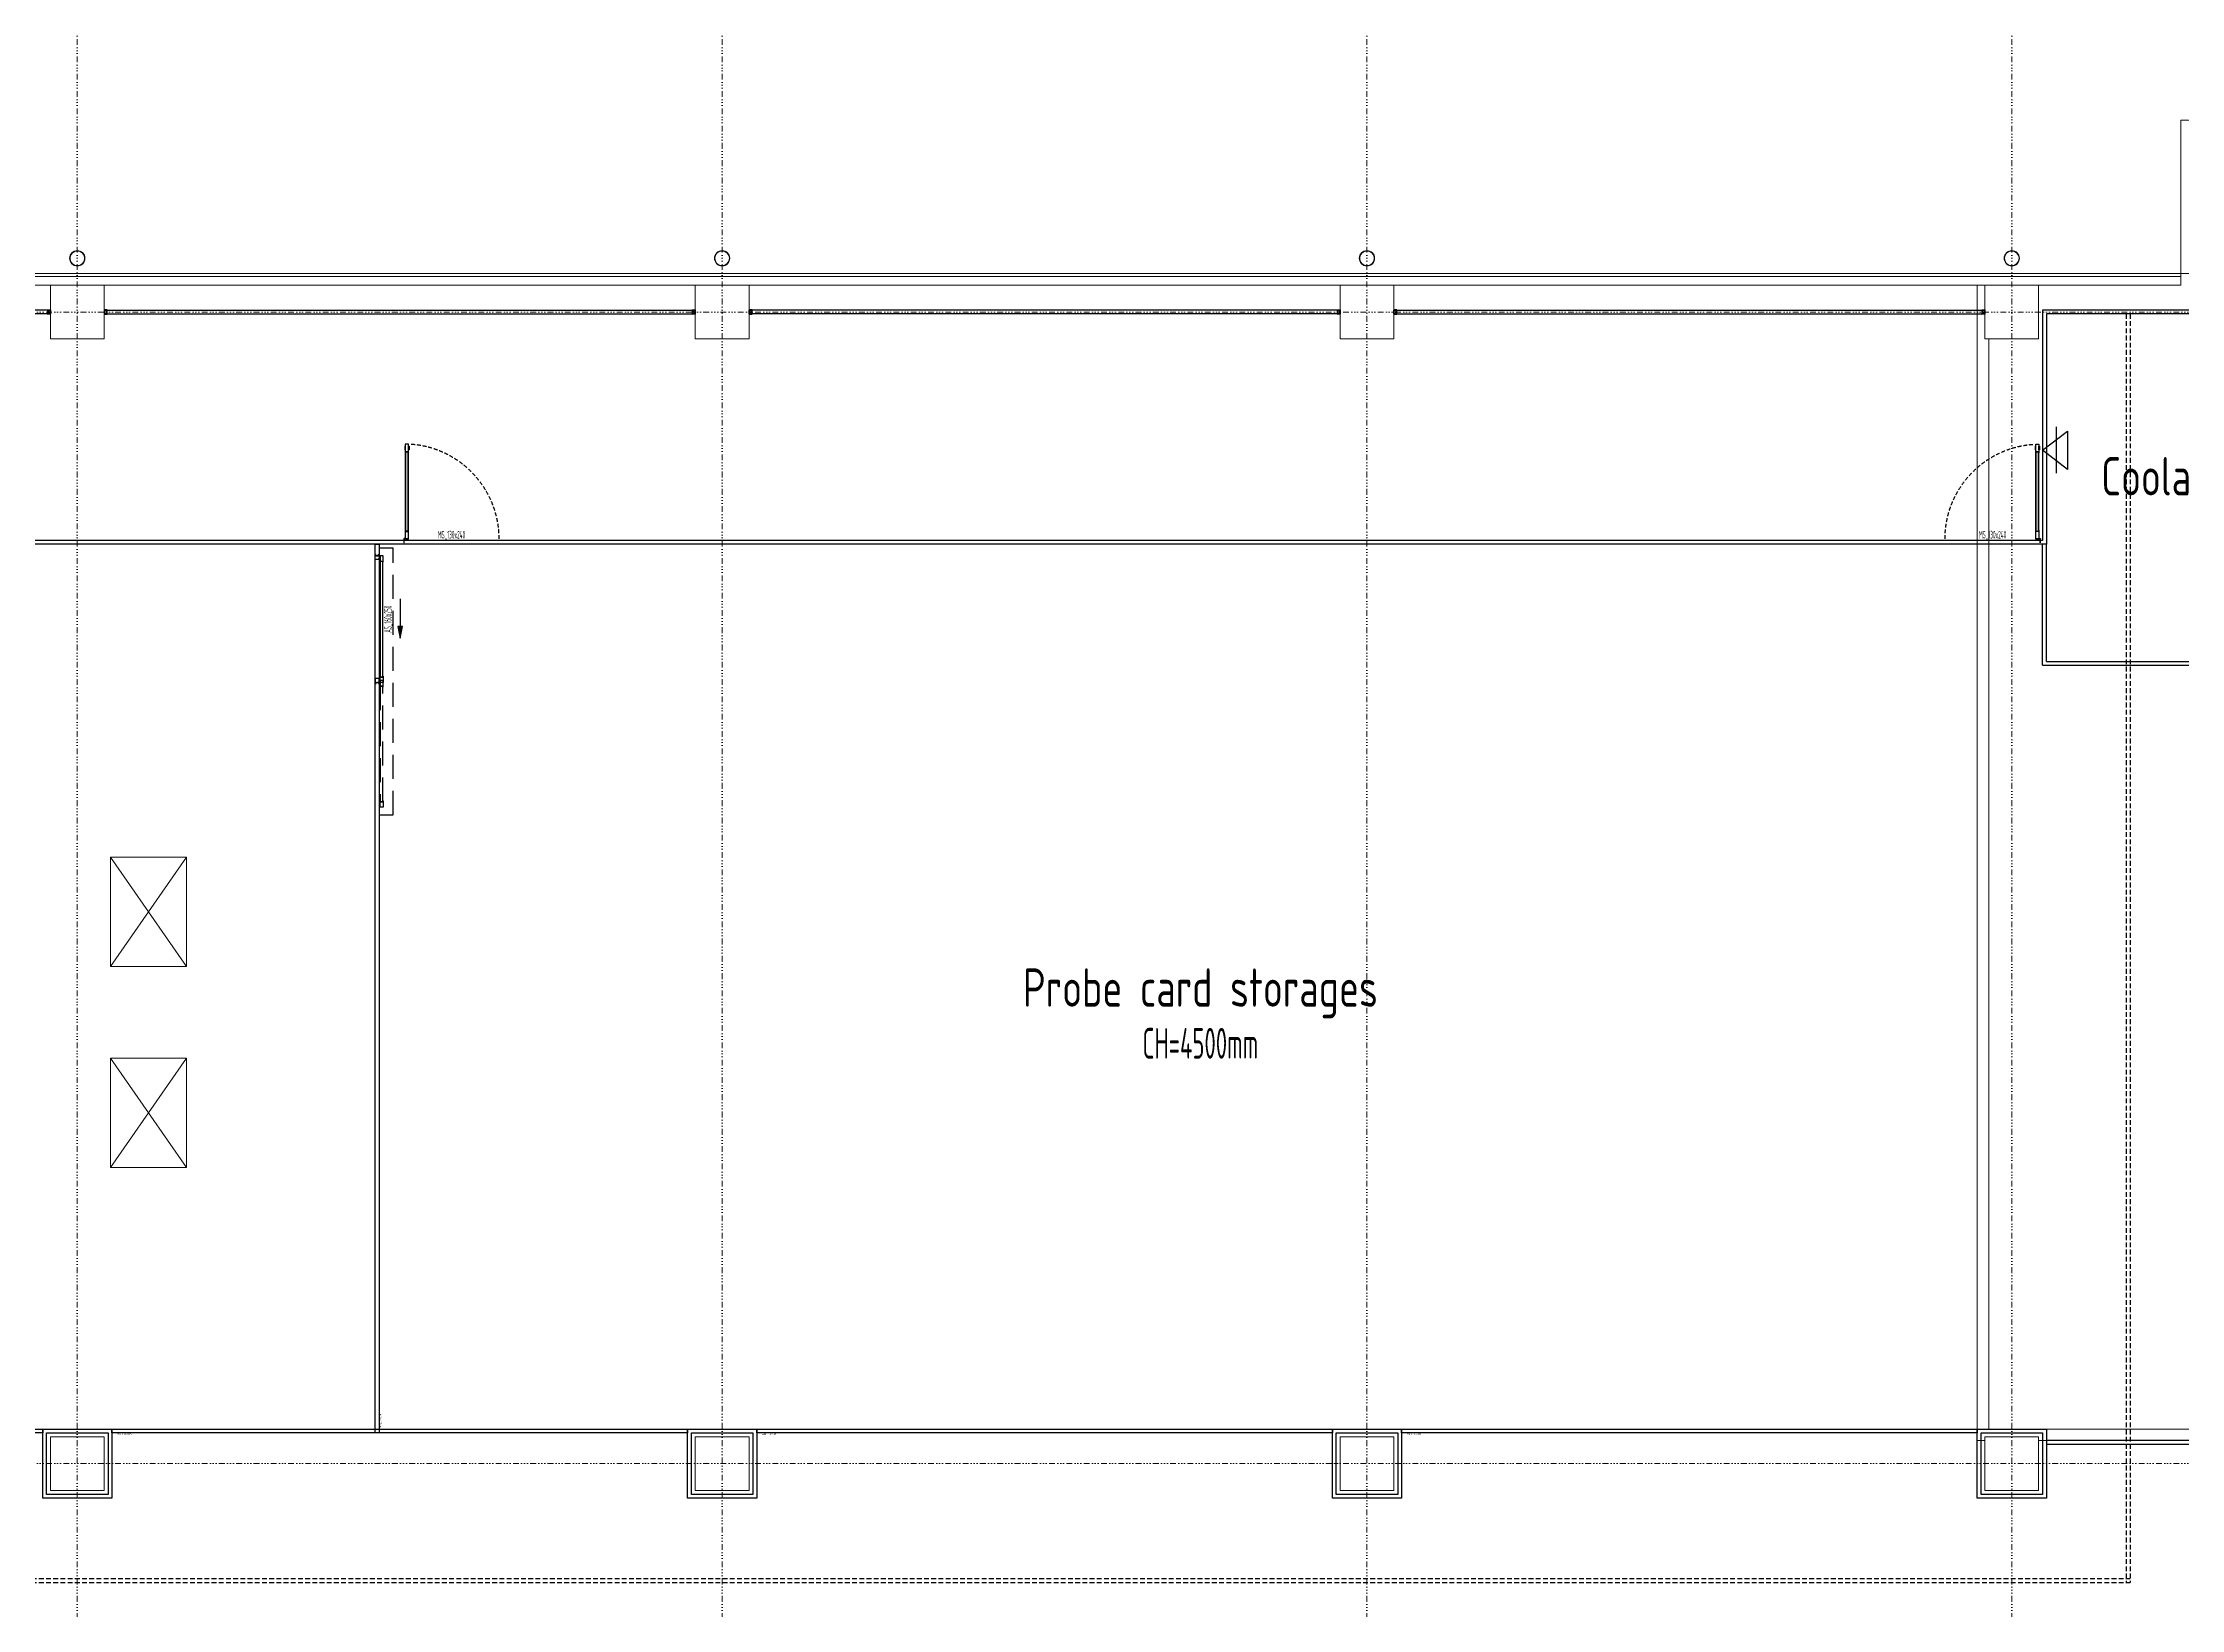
# Model space of a CAD drawing. Extents: x -32000 to 377127, y -29000 to 131250.
# Drawn here: x 209550 to 237407, y 73104 to 93507 of the extents above; entities that cross this region are included whole.
import ezdxf
from ezdxf.enums import TextEntityAlignment as Align

# ---------------------------------------------------------------- set-up
doc = ezdxf.new("R2010")
doc.units = 0
doc.header["$LTSCALE"] = 250
for name, pattern in [('H12PL3$0$JJP_三點線', [0.9, 0.3, -0.15, 0, -0.15, 0, -0.15, 0, -0.15]), ('XFDP30$0$HIDDEN', [0.3, 0.2, -0.1]), ('XFDP30$0$HIDDEN2', [0.1875, 0.125, -0.0625])]:
    doc.linetypes.add(name, pattern=pattern)
for name, color, linetype in [('H12PL3$0$A-OBJE-MEP', 252, 'Continuous'), ('H12PL3$0$A-WALL-EX', 252, 'Continuous'), ('H12PL3$0$A-WALL-IN', 252, 'Continuous'), ('H12PL3$0$Door', 252, 'Continuous'), ('H12PL3$0$S-COL', 252, 'Continuous'), ('H12PL3$0$S-GRID', 252, 'Continuous'), ('H12PL3$0$S-SLAB-SHOW', 252, 'Continuous'), ('XFDP30$0$A-CR-TT2', 1, 'Continuous'), ('XFDP30$0$A-CR-TXT', 2, 'Continuous'), ('XFDP30$0$A-Door (50K)', 2, 'Continuous'), ('XFDP30$0$A-Partition-Col (50K)', 1, 'Continuous'), ('XFDP30$0$A-S-C1-800x1000-v (50K)', 87, 'Continuous'), ('XFDP30$0$A-W-P1S (50K)', 2, 'Continuous'), ('XFDP30$0$A-W-P1S (50K_Temporary)', 2, 'XFDP30$0$HIDDEN2'), ('XFDP30$0$A-W-P2D (50K)', 2, 'Continuous'), ('XFDP30$0$A-W-P2D_H-2.8m (50K)', 2, 'Continuous'), ('XFDP30$0$A-W-R1 (Rockwool) (50K)', 2, 'Continuous')]:
    doc.layers.add(name, color=color, linetype=linetype)
doc.styles.add('XFDP30$0$AA-TXT', font='isocp.shx', dxfattribs={"width": 0.8, "bigfont": 'china.shx'})

# ---------------------------------------------------------------- blocks, each defined once
blk = doc.blocks.new('XFDP30$0$AIR RETURN GRILLE-VD')
blk.add_line((-30.3, -17.7), (29.8, -17.7))
blk.add_lwpolyline([(0, 0), (-25, -32.6), (25, -32.6)], close=True)
blk = doc.blocks.new('XFDP30$0$TP1-50-Partition_Col-side')
blk.add_lwpolyline([(-2.5, -4), (-2.5, -3.9), (-2.6, -3.9), (-2.5, -3), (-2.5, -0.3), (-2.4, -0.2), (-0.7, -0.2), (-0.5, -0.2), (-0.1, -0.2), (0, -0.2), (0, -0.2), (0.5, -0.2), (0.6, -0.2), (2.4, -0.2), (2.5, -0.3), (2.5, -3), (2.6, -3.9), (2.5, -3.9), (2.5, -4), (2.7, -4), (2.7, 0), (-2.7, 0), (-2.7, -4)], close=True)
for points in [[(-1.6, -2.1), (-2.3, -2.1, 0.414213), (-2.4, -2.2), (-2.4, -3.6), (-2.5, -3.6), (-2.5, -2.2, -0.414213), (-2.3, -2), (-1.6, -2), (-1.6, -2.1)], [(1.6, -2.1), (2.3, -2.1, -0.414213), (2.4, -2.2), (2.4, -3.6), (2.5, -3.6), (2.5, -2.2, 0.414213), (2.3, -2), (1.6, -2), (1.6, -2.1)]]:
    blk.add_lwpolyline(points, format="xyb")
blk.add_lwpolyline([(2.2, -3.6), (-2.2, -3.6, -0.414214), (-2.3, -3.5), (-2.3, -2.6, -0.414214), (-2.2, -2.5), (-1.3, -2.5, 0.414214), (-1.1, -2.3), (-1.1, -2.2, 0.414214), (-1.3, -2.1), (-1.9, -2.1), (-1.9, -2.1), (-1.3, -2.1, -0.414214), (-1.2, -2.2), (-1.2, -2.3, -0.414214), (-1.3, -2.4), (-2.2, -2.4, 0.414214), (-2.4, -2.6), (-2.4, -3.5, 0.414214), (-2.2, -3.6), (2.2, -3.6, 0.414214), (2.4, -3.5), (2.4, -2.6, 0.414214), (2.2, -2.4), (1.3, -2.4, -0.414214), (1.2, -2.3), (1.2, -2.2, -0.414214), (1.3, -2.1), (1.9, -2.1), (1.9, -2.1), (1.3, -2.1, 0.414214), (1.1, -2.2), (1.1, -2.3, 0.414214), (1.3, -2.5), (2.2, -2.5, -0.414214), (2.3, -2.6), (2.3, -3.5, -0.414214)], format="xyb", close=True)
blk = doc.blocks.new('*U184')
blk.add_lwpolyline([(0, 0), (0, 11.575), (0.05, 11.575), (0.05, 0)], close=True)
at = {"color": 15, "style": 'XFDP30$0$AA-TXT', "width": 0.8}
for tag, p in [('編號', (0.035, 0.07)), ('高度', (0.065, 0.07))]:
    blk.add_attdef(tag, text='', height=0.025, rotation=90, dxfattribs=at).set_placement(p, align=Align.MIDDLE_LEFT)
blk = doc.blocks.new('*U185')
blk.add_lwpolyline([(0, 0), (0, 7.5), (0.05, 7.5), (0.05, 0)], close=True)
at = {"color": 15, "style": 'XFDP30$0$AA-TXT', "width": 0.8}
for tag, p in [('編號', (0.035, 0.07)), ('高度', (0.065, 0.07))]:
    blk.add_attdef(tag, text='', height=0.025, rotation=90, dxfattribs=at).set_placement(p, align=Align.MIDDLE_LEFT)
blk = doc.blocks.new('XFDP30$0$GA2606')
blk.add_lwpolyline([(-13, 1), (-13, 0), (-16, 0), (-16, 0), (-16, 0), (-19, 0, -0.902738), (-19, 1), (-10, 3, 0.298217), (-9, 2), (-2, 2, 0.414214), (-2, 3), (-2, 18), (-2, 18), (-2, 20, -0.668179), (-2, 20), (0, 18), (0, 0), (0, 0), (-2, 0)], format="xyb", close=True)
blk = doc.blocks.new('XFDP30$0$Door-160x000_AS')
at = {"ltscale": 5}
blk.add_hatch(color=256, dxfattribs=at).paths.add_polyline_path([(70.4, 32.9), (70.4, 26.9), (55.4, 29.9)])
for p, q in [((55.4, 29.9), (70.4, 32.9)), ((70.4, 26.9), (55.4, 29.9)), ((70.4, 32.9), (70.4, 26.9)), ((106.4, 29.9), (70.4, 29.9))]:
    blk.add_line(p, q)
at = {"color": 9, "linetype": 'XFDP30$0$HIDDEN2'}
blk.add_lwpolyline([(-175, 21), (172.5, 21), (172.5, 2.5), (-175, 2.5)], close=True, dxfattribs=at)
at = {"color": 1, "linetype": 'XFDP30$0$HIDDEN2'}
for points in [[(-165, 3.8), (-156.7, 3.8, 0.158507), (-156.7, 3.8), (-156.6, 3.9, 0.72636), (-156.6, 4), (-156.8, 4, 0.414214), (-156.8, 3.9, -0.414214), (-156.8, 3.9), (-157.5, 3.9, -0.414214), (-157.6, 4), (-157.6, 4.4, 0.414214), (-157.6, 4.4), (-157.6, 4.4, 0.414214), (-157.7, 4.4), (-157.7, 4, -0.414214), (-157.7, 3.9), (-157.8, 3.9, -0.414214), (-157.9, 4), (-157.9, 5.7), (-157.9, 5.8), (-157.9, 5.8), (-157.9, 7.6, -0.414214), (-157.8, 7.6), (-157.7, 7.6, -0.414214), (-157.7, 7.6), (-157.7, 7.1, 0.414214), (-157.6, 7.1), (-157.6, 7.1, 0.414214), (-157.6, 7.1), (-157.6, 7.6, -0.414214), (-157.5, 7.6), (-156.8, 7.6, -0.414214), (-156.8, 7.6), (-156.8, 7.6, 0.414214), (-156.8, 7.6), (-156.6, 7.6, 0.72636), (-156.6, 7.6), (-156.7, 7.7, 0.158507), (-156.7, 7.7), (-165, 7.7, 0.414214), (-165, 7.7), (-165, 3.9, 0.414214)], [(0, 3.8), (-8.3, 3.8, -0.158507), (-8.3, 3.8), (-8.4, 3.9, -0.72636), (-8.4, 4), (-8.2, 4, -0.414214), (-8.2, 3.9, 0.414214), (-8.2, 3.9), (-7.5, 3.9, 0.414214), (-7.4, 4), (-7.4, 4.4, -0.414214), (-7.4, 4.4), (-7.4, 4.4, -0.414214), (-7.3, 4.4), (-7.3, 4, 0.414214), (-7.3, 3.9), (-7.2, 3.9, 0.414214), (-7.1, 4), (-7.1, 5.7), (-7.1, 5.8), (-7.1, 5.8), (-7.1, 7.6, 0.414214), (-7.2, 7.6), (-7.3, 7.6, 0.414214), (-7.3, 7.6), (-7.3, 7.1, -0.414214), (-7.4, 7.1), (-7.4, 7.1, -0.414214), (-7.4, 7.1), (-7.4, 7.6, 0.414214), (-7.5, 7.6), (-8.2, 7.6, 0.414214), (-8.2, 7.6), (-8.2, 7.6, -0.414214), (-8.2, 7.6), (-8.4, 7.6, -0.72636), (-8.4, 7.6), (-8.3, 7.7, -0.158507), (-8.3, 7.7), (0, 7.7, -0.414214), (0, 7.7), (0, 3.9, -0.414214)]]:
    blk.add_lwpolyline(points, format="xyb", close=True, dxfattribs=at)
blk.add_lwpolyline([(-157.6, 4), (-157.6, 7.5), (-7.4, 7.5), (-7.4, 4)], close=True, dxfattribs=at)
for points in [[(-2.3, -0.5, 0.070096), (-2.3, -0.5, 0.334236), (-2.2, -0.5, 0.795363), (-2.2, -0.4), (-2.6, -0.4, -0.414214), (-2.7, -0.3), (-2.7, 0.3, -0.414214), (-2.6, 0.4), (-2.2, 0.4, 0.795363), (-2.2, 0.5, 0.334236), (-2.3, 0.5, 0.070096), (-2.3, 0.5, 0.06212), (-2.3, 0.5, -0.357966), (-2.3, 0.5, -0.114149), (-2.3, 0.5), (-2.5, 0.6, 0.520559), (-2.5, 0.6, -0.09816), (-2.5, 0.6, -0.704497), (-2.6, 0.6, 0.231019), (-2.7, 0.8, -0.259663), (-2.7, 0.8), (-2.7, 1.5, 0.250846), (-2.7, 1.6, 0.148829), (-2.7, 1.6), (-2.8, 1.9, 0.835879), (-3, 1.9), (-3, -1.9, 0.835879), (-2.8, -1.9), (-2.7, -1.6, 0.148829), (-2.7, -1.6, 0.250846), (-2.7, -1.5), (-2.7, -0.8, -0.259663), (-2.7, -0.8, 0.231019), (-2.6, -0.6, -0.704497), (-2.5, -0.6, -0.09816), (-2.5, -0.6, 0.520559), (-2.5, -0.6), (-2.3, -0.5, -0.114149), (-2.3, -0.5, -0.357966), (-2.3, -0.5, 0.06212)], [(-2.5, 3.8), (5.8, 3.8, 0.158507), (5.8, 3.8), (5.9, 3.9, 0.72636), (5.9, 4), (5.7, 4, 0.414214), (5.7, 3.9, -0.414214), (5.7, 3.9), (5, 3.9, -0.414214), (4.9, 4), (4.9, 4.4, 0.414214), (4.9, 4.4), (4.9, 4.4, 0.414214), (4.8, 4.4), (4.8, 4, -0.414214), (4.8, 3.9), (4.7, 3.9, -0.414214), (4.6, 4), (4.6, 5.7), (4.6, 5.8), (4.6, 5.8), (4.6, 7.6, -0.414214), (4.7, 7.6), (4.8, 7.6, -0.414214), (4.8, 7.6), (4.8, 7.1, 0.414214), (4.9, 7.1), (4.9, 7.1, 0.414214), (4.9, 7.1), (4.9, 7.6, -0.414214), (5, 7.6), (5.7, 7.6, -0.414214), (5.7, 7.6), (5.7, 7.6, 0.414214), (5.7, 7.6), (5.9, 7.6, 0.72636), (5.9, 7.6), (5.8, 7.7, 0.158507), (5.8, 7.7), (-2.5, 7.7, 0.414214), (-2.5, 7.7), (-2.5, 3.9, 0.414214)], [(162.5, 3.8), (154.2, 3.8, -0.158507), (154.2, 3.8), (154.1, 3.9, -0.72636), (154.1, 4), (154.3, 4, -0.414214), (154.3, 3.9, 0.414214), (154.3, 3.9), (155, 3.9, 0.414214), (155.1, 4), (155.1, 4.4, -0.414214), (155.1, 4.4), (155.1, 4.4, -0.414214), (155.2, 4.4), (155.2, 4, 0.414214), (155.2, 3.9), (155.3, 3.9, 0.414214), (155.4, 4), (155.4, 5.7), (155.4, 5.8), (155.4, 5.8), (155.4, 7.6, 0.414214), (155.3, 7.6), (155.2, 7.6, 0.414214), (155.2, 7.6), (155.2, 7.1, -0.414214), (155.1, 7.1), (155.1, 7.1, -0.414214), (155.1, 7.1), (155.1, 7.6, 0.414214), (155, 7.6), (154.3, 7.6, 0.414214), (154.3, 7.6), (154.3, 7.6, -0.414214), (154.3, 7.6), (154.1, 7.6, -0.72636), (154.1, 7.6), (154.2, 7.7, -0.158507), (154.2, 7.7), (162.5, 7.7, -0.414214), (162.5, 7.7), (162.5, 3.9, -0.414214)], [(162.3, -0.5, -0.070096), (162.3, -0.5, -0.334236), (162.2, -0.5, -0.795363), (162.2, -0.4), (162.6, -0.4, 0.414214), (162.7, -0.3), (162.7, 0.3, 0.414214), (162.6, 0.4), (162.2, 0.4, -0.795363), (162.2, 0.5, -0.334236), (162.3, 0.5, -0.070096), (162.3, 0.5, -0.06212), (162.3, 0.5, 0.357966), (162.3, 0.5, 0.114149), (162.3, 0.5), (162.5, 0.6, -0.520559), (162.5, 0.6, 0.09816), (162.5, 0.6, 0.704497), (162.6, 0.6, -0.231019), (162.7, 0.8, 0.259663), (162.7, 0.8), (162.7, 1.5, -0.250846), (162.7, 1.6, -0.148829), (162.7, 1.6), (162.8, 1.9, -0.835879), (163, 1.9), (163, -1.9, -0.835879), (162.8, -1.9), (162.7, -1.6, -0.148829), (162.7, -1.6, -0.250846), (162.7, -1.5), (162.7, -0.8, 0.259663), (162.7, -0.8, -0.231019), (162.6, -0.6, 0.704497), (162.5, -0.6, 0.09816), (162.5, -0.6, -0.520559), (162.5, -0.6), (162.3, -0.5, 0.114149), (162.3, -0.5, 0.357966), (162.3, -0.5, -0.06212)]]:
    blk.add_lwpolyline(points, format="xyb", close=True)
for points in [[(-2.5, 2.5), (2.5, 2.5), (2.5, -2.5), (-2.5, -2.5)], [(4.9, 4), (4.9, 7.5), (155.1, 7.5), (155.1, 4)], [(162.5, 2.5), (157.5, 2.5), (157.5, -2.5), (162.5, -2.5)]]:
    blk.add_lwpolyline(points, close=True)
at = {"ltscale": 5}
for points in [[(2.5, 2.5), (0, 2.5), (0, 3.8), (2.5, 3.8)], [(157.5, 2.5), (160, 2.5), (160, 3.8), (157.5, 3.8)]]:
    blk.add_lwpolyline(points, close=True, dxfattribs=at)
at = {"yscale": 0.09999999999990905}
for p, xscale, zscale, rotation in [((-2.5, 2.5), 0.09999999999990905, 0.09999999999990905, 90), ((162.5, 2.5), -0.09999999999990905, 0.1, 270), ((-2.5, -2.5), -0.09999999999990905, 0.1, 90), ((162.5, -2.5), 0.09999999999990905, 0.09999999999990905, 270)]:
    blk.add_blockref('XFDP30$0$GA2606', p, dxfattribs=dict(at, xscale=xscale, zscale=zscale, rotation=rotation))
at = {"color": 9, "style": 'XFDP30$0$AA-TXT', "width": 0.45}
blk.add_attdef('160X240', text='', height=10, dxfattribs=at).set_placement((80, 14.4), align=Align.MIDDLE)
blk = doc.blocks.new('XFDP30$0$GAD2205')
blk.add_lwpolyline([(0, 1), (0, 1), (-18, 1, -0.414214), (-18, 2), (-18, 3, -0.414214), (-18, 3), (-14, 3, 0.414214), (-13, 4), (-13, 4, 0.414214), (-14, 4), (-18, 4, -0.414214), (-18, 5), (-18, 12, -0.414214), (-18, 12), (-18, 12, 0.414214), (-18, 12), (-18, 14, 0.72636), (-19, 14), (-19, 13, 0.158507), (-19, 13), (-19, 0, 0.414214), (-19, 0), (19, 0, 0.414214), (19, 0), (19, 13, 0.158507), (19, 13), (19, 14, 0.72636), (18, 14), (18, 12, 0.414214), (18, 12, -0.414214), (18, 12), (18, 5, -0.414214), (18, 4), (14, 4, 0.414214), (13, 4), (13, 4, 0.414214), (14, 3), (18, 3, -0.414214), (18, 3), (18, 2, -0.414214), (18, 1), (0, 1)], format="xyb", close=True)
blk = doc.blocks.new('XFDP30$0$Door-S130a')
for p, q in [((8.8, 120.4), (8.8, 125.3)), ((8.8, 125.3), (9.6, 125.3)), ((9.6, 120.4), (8.8, 120.4)), ((9.6, 125.3), (9.6, 120.4))]:
    blk.add_line(p, q)
blk.add_lwpolyline([(4.8, 120.4), (4.8, 125.3), (4, 125.3), (4, 120.4)], close=True)
at = {"ltscale": 5}
for points in [[(8.8, 117.8), (8.8, 127.9), (4.8, 127.9), (4.8, 117.8)], [(5, 117.5), (5, 14.8), (5, 14.8), (5, 117.5)], [(8.6, 14.8), (8.5, 14.8), (8.5, 117.5), (8.6, 117.5)], [(8.8, 4.3), (8.8, 14.4), (4.8, 14.4), (4.8, 4.3)]]:
    blk.add_lwpolyline(points, close=True, dxfattribs=at)
blk.add_lwpolyline([(4.8, 117.9), (4.8, 116.7, 0.158507), (4.9, 116.7), (4.9, 116.5, 0.72636), (5, 116.6), (5, 116.7, 0.414214), (5, 116.7, -0.414214), (4.9, 116.8), (4.9, 117.5, -0.414214), (5, 117.5), (5.4, 117.5, 0.414214), (5.4, 117.5), (5.4, 117.6, 0.414214), (5.4, 117.6), (5, 117.6, -0.414214), (4.9, 117.6), (4.9, 117.8, -0.414214), (5, 117.8), (6.8, 117.8), (6.8, 117.8), (6.8, 117.8), (8.6, 117.8, -0.414214), (8.6, 117.8), (8.6, 117.6, -0.414214), (8.6, 117.6), (8.2, 117.6, 0.414214), (8.1, 117.6), (8.1, 117.5, 0.414214), (8.2, 117.5), (8.6, 117.5, -0.414214), (8.6, 117.5), (8.6, 116.8, -0.414214), (8.6, 116.7), (8.6, 116.7, 0.414214), (8.6, 116.7), (8.6, 116.6, 0.72636), (8.6, 116.5), (8.7, 116.7, 0.158507), (8.7, 116.7), (8.7, 117.9, 0.414214), (8.7, 117.9), (4.9, 117.9, 0.414214)], format="xyb", close=True, dxfattribs=at)
at = {"ltscale": 500}
for points in [[(3.2, -0.6), (3.2, 3.9), (3, 3.9), (3, -0.6)], [(8.5, 4.8), (4, 4.8), (4, 4.6), (8.5, 4.6)]]:
    blk.add_lwpolyline(points, close=True, dxfattribs=at)
at = {"linetype": 'XFDP30$0$HIDDEN', "ltscale": 0.1}
blk.add_arc((3.4, 4.4), 123.6, 0, 86.7594, dxfattribs=at)
at = {"ltscale": 500, "extrusion": (0, 0, -1)}
blk.add_ellipse((3.4, 4.4), major_axis=(-0.495, 0.495), ratio=1, start_param=5.497787, end_param=11.780972, dxfattribs=at)
at = {"ltscale": 5, "xscale": 0.1000000000058208, "yscale": 0.1000000000058208, "zscale": 0.1000000000058208}
blk.add_blockref('XFDP30$0$GAD2205', (6.8, 14.3), dxfattribs=at)
at = {"color": 9, "style": 'XFDP30$0$AA-TXT', "width": 0.45}
blk.add_attdef('130X240', text='', height=10, dxfattribs=at).set_placement((65, 10), align=Align.MIDDLE_CENTER)
blk = doc.blocks.new('XFDP30')
at = {"layer": 'XFDP30$0$A-W-P1S (50K)'}
for p, q in [((235600, 90025), (235600, 87025)), ((243101, 90025, 0), (235600, 90025)), ((235650, 89975), (235650, 86975)), ((243051, 89975, 0), (235650, 89975)), ((235600, 87025), (197075, 87025, 0)), ((235650, 86975), (197125, 86975, 0)), ((209550, 75450), (210450, 75450)), ((209550, 74550), (209550, 75450)), ((209600, 75400), (210400, 75400)), ((209600, 74600), (209600, 75400)), ((210400, 75400), (210400, 74600)), ((210450, 75450), (210450, 74550)), ((217950, 75450), (218850, 75450)), ((217950, 74550), (217950, 75450)), ((218000, 75400), (218800, 75400)), ((218000, 74600), (218000, 75400)), ((218800, 75400), (218800, 74600)), ((218850, 75450), (218850, 74550)), ((234750, 75450), (235650, 75450)), ((234750, 74550), (234750, 75450)), ((234800, 75400), (235600, 75400)), ((234800, 74600), (234800, 75400)), ((235600, 75400), (235600, 74600)), ((235650, 75450), (235650, 74550)), ((210450, 74550), (209550, 74550)), ((210400, 74600), (209600, 74600)), ((218850, 74550), (217950, 74550)), ((218800, 74600), (218000, 74600)), ((235650, 74550), (234750, 74550)), ((235600, 74600), (234800, 74600))]:
    blk.add_line(p, q, dxfattribs=at)
for points in [[(226350, 75450), (227250, 75450), (227250, 74550), (226350, 74550)], [(226400, 75400), (227200, 75400), (227200, 74600), (226400, 74600)]]:
    blk.add_lwpolyline(points, close=True, dxfattribs=at)
at = {"layer": 'XFDP30$0$A-W-P1S (50K_Temporary)', "ltscale": 2}
for p, q in [((236692, 89975, 0), (236692, 73453, 0)), ((236742, 89975, 0), (236742, 73453, 0)), ((192625, 73503, 0), (236742, 73503, 0)), ((192625, 73453, 0), (236742, 73453))]:
    blk.add_line(p, q, dxfattribs=at)
at = {"layer": 'XFDP30$0$A-W-P2D (50K)'}
for p, q in [((235600, 85400, 0), (235600, 86975)), ((235650, 85450, 0), (235650, 86975)), ((235600, 85400, 0), (240500, 85400, 0)), ((235650, 85450, 0), (240500, 85450, 0)), ((240450, 75300, 0), (235650, 75300)), ((240500, 75250, 0), (235650, 75250))]:
    blk.add_line(p, q, dxfattribs=at)
at = {"layer": 'XFDP30$0$A-W-R1 (Rockwool) (50K)'}
for p, q in [((209650, 90025, 0), (201950, 90025, 0)), ((210350, 90025, 0), (218050, 90025, 0)), ((226450, 90025, 0), (218750, 90025, 0)), ((227150, 90025, 0), (234850, 90025, 0)), ((209650, 89975, 0), (201950, 89975, 0)), ((210350, 89975, 0), (218050, 89975, 0)), ((226450, 89975, 0), (218750, 89975, 0)), ((227150, 89975, 0), (234850, 89975, 0))]:
    blk.add_line(p, q, dxfattribs=at)
at = {"layer": 'XFDP30$0$A-Door (50K)', "xscale": 10, "yscale": 10, "zscale": 10}
blk.add_blockref('XFDP30$0$Door-S130a', (214225, 87000, 0), dxfattribs=at).add_auto_attribs({'130X240': 'MS_130x240'})
at = {"layer": 'XFDP30$0$A-Door (50K)'}
ref = blk.add_blockref('XFDP30$0$Door-S130a', (235600, 87000, 0), dxfattribs=dict(at, xscale=-10, yscale=10, zscale=10))
ref.add_attrib('130X240', 'MS_130x240', dxfattribs={"layer": '0', "color": 9, "height": 100, "style": 'XFDP30$0$AA-TXT', "width": 0.45}).set_placement((234950, 87100, 0), align=Align.MIDDLE_CENTER)
ref = blk.add_blockref('XFDP30$0$Door-160x000_AS', (213906, 85200, 0), dxfattribs=dict(at, xscale=-10, yscale=10, zscale=10, rotation=270))
ref.add_attrib('160X240', 'AS_160x250', dxfattribs={"layer": '0', "color": 9, "height": 100, "rotation": 90, "style": 'XFDP30$0$AA-TXT', "width": 0.45}).set_placement((214050, 86000, 0), align=Align.MIDDLE)
at = {"layer": 'XFDP30$0$A-Partition-Col (50K)', "yscale": 10, "zscale": 10}
for p, xscale, rotation in [((209650, 90000, 0), -10, 270), ((210350, 90000, 0), 10, 90), ((218050, 90000), -10, 270), ((218750, 90000), 10, 90), ((226450, 90000, 0), -10, 270), ((227150, 90000, 0), 10, 90), ((234850, 90000), -10, 270)]:
    blk.add_blockref('XFDP30$0$TP1-50-Partition_Col-side', p, dxfattribs=dict(at, xscale=xscale, rotation=rotation))
at = {"layer": 'XFDP30$0$A-S-C1-800x1000-v (50K)', "xscale": -10, "yscale": 10, "zscale": 10, "rotation": 90}
blk.add_blockref('XFDP30$0$AIR RETURN GRILLE-VD', (235600, 88200), dxfattribs=at)
at = {"layer": 'XFDP30$0$A-W-P2D_H-2.8m (50K)'}
ref = blk.add_blockref('*U184', (213881, 75400), dxfattribs=dict(at, xscale=1000, yscale=1000, zscale=1000))
ref.add_attrib('高度', 'WALL H=2.8m', dxfattribs={"layer": '0', "color": 15, "height": 25, "rotation": 90, "style": 'XFDP30$0$AA-TXT', "width": 0.8}).set_placement((213946, 75470), align=Align.MIDDLE_LEFT)
ref = blk.add_blockref('*U185', (202050, 75450), dxfattribs=dict(at, xscale=1000, yscale=1000, zscale=1000, rotation=270))
ref.add_attrib('高度', 'WALL H=2.8m', dxfattribs={"layer": '0', "color": 15, "height": 25, "style": 'XFDP30$0$AA-TXT', "width": 0.8}).set_placement((202120, 75385), align=Align.MIDDLE_LEFT)
ref = blk.add_blockref('*U185', (210450, 75450), dxfattribs=dict(at, xscale=1000, yscale=1000, zscale=1000, rotation=270))
ref.add_attrib('高度', 'WALL H=2.8m', dxfattribs={"layer": '0', "color": 15, "height": 25, "style": 'XFDP30$0$AA-TXT', "width": 0.8}).set_placement((210520, 75385), align=Align.MIDDLE_LEFT)
ref = blk.add_blockref('*U185', (218850, 75450), dxfattribs=dict(at, xscale=1000, yscale=1000, zscale=1000, rotation=270))
ref.add_attrib('高度', 'WALL H=2.8m', dxfattribs={"layer": '0', "color": 15, "height": 25, "style": 'XFDP30$0$AA-TXT', "width": 0.8}).set_placement((218920, 75385), align=Align.MIDDLE_LEFT)
ref = blk.add_blockref('*U185', (227250, 75450), dxfattribs=dict(at, xscale=1000, yscale=1000, zscale=1000, rotation=270))
ref.add_attrib('高度', 'WALL H=2.8m', dxfattribs={"layer": '0', "color": 15, "height": 25, "style": 'XFDP30$0$AA-TXT', "width": 0.8}).set_placement((227320, 75385), align=Align.MIDDLE_LEFT)
at = {"layer": 'XFDP30$0$A-CR-TT2', "style": 'XFDP30$0$AA-TXT', "width": 0.6}
blk.add_text('CH=4500mm', height=400, dxfattribs=at).set_placement((224630, 80476), align=Align.MIDDLE)
at = {"layer": 'XFDP30$0$A-CR-TXT', "style": 'XFDP30$0$AA-TXT', "width": 0.8}
for s, p in [('Coolant Storage', (238145, 87786)), ('Probe card storages', (224630, 81126))]:
    blk.add_text(s, height=500, dxfattribs=at).set_placement(p, align=Align.MIDDLE)
blk = doc.blocks.new('H12PL3')
at = {"layer": 'H12PL3$0$A-OBJE-MEP', "lineweight": 0, "flags": 128}
for points in [[(210095, 90700, 1), (209905, 90700, 1)], [(218495, 90700, 1), (218305, 90700, 1)], [(226895, 90700, 1), (226705, 90700, 1)], [(235295, 90700, 1), (235105, 90700, 1)]]:
    blk.add_lwpolyline(points, format="xyb", close=True, dxfattribs=at)
at = {"layer": 'H12PL3$0$A-OBJE-MEP', "lineweight": 0}
for centre in [(210000, 90700), (218400, 90700), (226800, 90700), (235200, 90700)]:
    blk.add_circle(centre, 100, dxfattribs=at)
at = {"layer": 'H12PL3$0$A-WALL-EX', "lineweight": 0}
for p, q in [((157400, 90465), (237400, 90465)), ((237400, 90500), (237400, 90465)), ((237400, 90465), (237400, 90385)), ((237400, 90385), (237400, 90350))]:
    blk.add_line(p, q, dxfattribs=at)
at = {"layer": 'H12PL3$0$A-WALL-EX', "lineweight": 0, "flags": 128}
for points in [[(151700, 90500), (243600, 90500)], [(157380, 90500), (237360, 90500)], [(157380, 90500), (237360, 90500)], [(157380, 90500), (237360, 90500)], [(157380, 90500), (237360, 90500)], [(237400, 90500), (157400, 90500)], [(157400, 90350), (237400, 90350)]]:
    blk.add_lwpolyline(points, dxfattribs=at)
at = {"layer": 'H12PL3$0$A-WALL-IN', "lineweight": 0, "flags": 128}
for points in [[(234900, 90350), (234750, 90350)], [(234750, 90350), (234750, 75450)], [(234900, 75450), (234900, 89650)], [(234750, 75300), (234750, 75450)], [(234750, 75300), (234850, 75300)], [(243150, 75450), (234900, 75450)], [(235550, 75300), (243150, 75300)]]:
    blk.add_lwpolyline(points, dxfattribs=at)
at = {"layer": 'H12PL3$0$Door', "lineweight": 0}
for p, q in [((237400, 90500), (237400, 92500)), ((237400, 90500), (237400, 90465)), ((237400, 90500), (237400, 90465)), ((237400, 90465), (237400, 90385)), ((237400, 90465), (237400, 90385)), ((237400, 90385), (237400, 90350))]:
    blk.add_line(p, q, dxfattribs=at)
blk.add_arc((237400, 90500), 2000, 0, 90, dxfattribs=at)
at = {"layer": 'H12PL3$0$S-COL', "lineweight": 0, "flags": 128}
for points in [[(209650, 90350), (209650, 89650), (210350, 89650), (210350, 90350)], [(218050, 90350), (218050, 89650), (218750, 89650), (218750, 90350)], [(226450, 90350), (226450, 89650), (227150, 89650), (227150, 90350)], [(234850, 90350), (234850, 89650), (235550, 89650), (235550, 90350)]]:
    blk.add_lwpolyline(points, dxfattribs=at)
for points in [[(209650, 74650), (210350, 74650), (210350, 75350), (209650, 75350)], [(218050, 74650), (218750, 74650), (218750, 75350), (218050, 75350)], [(226450, 74650), (227150, 74650), (227150, 75350), (226450, 75350)], [(234850, 74650), (235550, 74650), (235550, 75350), (234850, 75350)]]:
    blk.add_lwpolyline(points, close=True, dxfattribs=at)
at = {"layer": 'H12PL3$0$S-GRID', "linetype": 'H12PL3$0$JJP_三點線', "lineweight": 0}
for p, q in [((210000, 128250), (210000, -28000)), ((218400, 128250), (218400, -28000)), ((226800, 128250), (226800, -28000)), ((235200, 128250), (235200, -28000)), ((-29000, 90000), (289600, 90000)), ((-29000, 75000), (289600, 75000))]:
    blk.add_line(p, q, dxfattribs=at)
at = {"layer": 'H12PL3$0$S-SLAB-SHOW', "lineweight": 0}
for points in [[(210430.79, 82899.64), (211420.79, 82899.64), (211420.79, 81474.64), (210430.79, 81474.64)], [(210430.79, 80280.63), (211420.79, 80280.63), (211420.79, 78855.63), (210430.79, 78855.63)]]:
    blk.add_lwpolyline(points, close=True, dxfattribs=at)
for points in [[(210430.79, 82899.64), (211420.79, 81474.64)], [(211420.79, 82899.64), (210430.79, 81474.64)], [(210430.79, 80280.63), (211420.79, 78855.63)], [(211420.79, 80280.63), (210430.79, 78855.63)]]:
    blk.add_lwpolyline(points, dxfattribs=at)
blk.add_blockref('XFDP30', (0, 0))

msp = doc.modelspace()

# ---------------------------------------------------------------- block references
msp.add_blockref('H12PL3', (0, 0))

doc.saveas('drawing.dxf')
